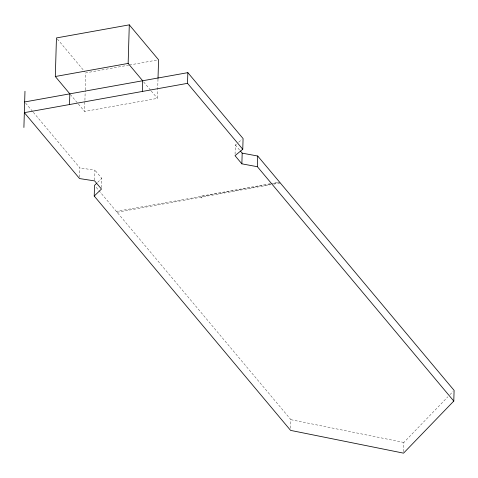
<?xml version="1.0" encoding="UTF-8"?>
<svg xmlns="http://www.w3.org/2000/svg" width="478" height="478" viewBox="0 0 478 478"><rect width="100%" height="100%" fill="white"/><g stroke="black" fill="none" stroke-linecap="round" stroke-linejoin="round"><path stroke-width="0.36" stroke-dasharray="2.39 1.79" d="M79.623 177.153L79.898 167.88L33.227 112.187M157.997 79.073L157.423 98.366L84.588 111.452L85.204 90.677M85.227 89.936L85.729 72.871L128.707 65.151M94.662 180.182L94.955 170.198L79.898 167.88M101.521 187.633L101.796 178.36L94.955 170.198M235.068 154.251L235.343 144.977L236.455 144.063M290.66 428.252L290.911 419.696L95.486 186.48M403.587 451.722L403.862 442.455L447.886 396.818M449.959 394.673L453.066 391.452M97.649 182.351L101.796 178.36M238.665 142.229L241.982 139.48M129.43 65.02L157.113 60.049M270.01 183.761L200.485 196.249L202.027 198.089M270.745 183.63L278.794 182.184M270.399 184.221L116.339 211.366M273.326 183.695L279.911 182.512M117.11 212.286L270.781 184.681M273.709 184.155L280.299 182.972M290.911 419.696L403.862 442.455M235.343 144.977L239.902 150.421M143.621 81.893L150.761 90.414M151.233 90.981L157.423 98.366M57.396 39.059L84.785 71.742M70.308 94.411L77.926 103.499M78.398 104.067L84.588 111.452M25.609 103.099L32.755 111.619"/><path stroke-width="0.72" d="M23.9 127.477L24.976 91.262M69.513 104.539L69.83 93.843L55.311 76.51L56.452 37.935L129.293 24.85L158.571 59.786L158.015 78.332M240.362 150.964L242.185 153.139L257.726 156.031L454.1 390.377L453.783 401.072L403.546 453.15L290.594 430.391L94.22 196.046L94.536 185.35L96.61 183.355M142.348 91.453L142.671 80.758L128.146 63.425L129.293 24.85M453.783 401.072L257.403 166.726L241.868 163.834L235.027 155.673L242.764 149.261L187.525 83.339L187.842 72.644L24.659 101.957M241.868 163.834L242.185 153.139M242.764 149.261L243.087 138.566L187.842 72.644M257.403 166.726L257.726 156.031M94.22 196.046L101.473 189.055L94.638 180.899L79.581 178.575L24.342 112.659L187.525 83.339M55.311 76.51L128.146 63.425"/></g></svg>
